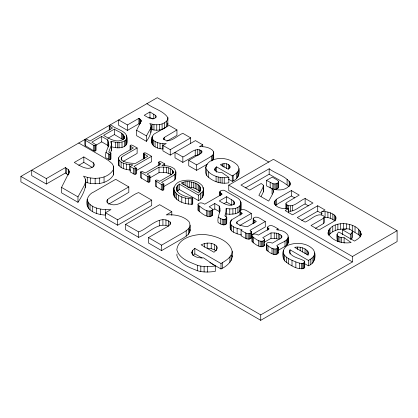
<?xml version="1.0" encoding="UTF-8"?>
<svg xmlns="http://www.w3.org/2000/svg" width="418" height="418" viewBox="0 0 418 418"><rect width="100%" height="100%" fill="white"/><g stroke="black" fill="none" stroke-linecap="round" stroke-linejoin="round"><path stroke-width="0.63" d="M278.033 230.078L278.033 228.871C275.19 227.376 271.036 223.64 267.87 226.593L267.656 227.298L268.042 228.066L269.114 228.871L258.282 235.125C256.474 233.855 253.71 233.411 252.044 235.13L251.845 241.27C254.761 244.075 260.618 249.013 264.631 245.523L264.636 244.598M278.033 228.871L276.533 229.733C280.865 230.025 286.011 231.457 288.122 235.611C288.937 241.672 279.908 242.586 276.706 245.763L278.174 247.325L277.965 253.46C274.218 256.448 268.941 252.357 266.329 249.635L266.532 243.495C268.011 241.917 270.524 242.158 272.249 243.187L280.666 238.328L281.732 237.487L282.014 236.645C279.924 232.857 274.825 232.821 271.031 232.915L262.739 237.696L264.636 239.169L264.631 240.094C260.618 243.584 254.761 238.647 251.845 235.841M85.413 182.159C94.891 185.299 108.084 184.213 113.56 174.839L113.67 166.427L112.102 163.621L108.612 160.606L102.959 157.006L78.741 143.024M113.56 174.839L113.67 166.427M146.906 103.612C153.416 108.675 163.124 110.566 167.864 117.651L167.796 119.438C164.237 125.421 155.726 125.755 149.79 123.477L151.018 125.384C152.074 131.294 149.837 136.613 146.441 141.352L136.592 135.667L136.592 130.238L141.096 121.288L141.148 120.4L139.669 118.79L138.896 118.346L127.448 124.956L118.691 119.898L118.691 125.332L127.448 130.385L138.896 123.775L139.669 124.219L139.669 118.79M150.908 129.261C156.598 131.147 164.509 130.494 167.796 124.867L167.864 123.08M261.125 196.444L263.366 191.878L263.424 190.989L263.424 185.561L262.906 184.699L261.172 183.502L249.718 190.117L240.961 185.059L269.176 168.773C275.687 173.836 285.395 175.727 290.134 182.812L290.066 184.599C286.508 190.582 277.996 190.916 272.061 188.638L272.061 194.067M179.27 184.056C169.943 192.003 186.24 197.515 192.4 197.714L192.745 198.236L192.745 203.671L192.353 204.209C185.77 204.392 177.577 202.087 174.092 196.011C171.923 188.549 174.928 182.034 182.797 180.696C189.506 179.364 197.479 180.357 202.27 185.67C204.789 190.556 204.25 198.195 198.513 200.598L179.27 189.49L179.27 184.056L198.513 195.169L198.513 200.598M110.571 153.15C111.878 149.383 111.627 145.161 111.057 141.274C115.953 142.616 122.772 143.703 126.408 139.22C129.105 131.111 115.697 129.502 111.846 125.478L110.618 125.071L109.641 125.296L109.25 125.865L109.25 130.087M111.371 150.522L111.454 143.217M226.195 208.462L226.044 212.041L224.868 215.834L226.76 217.329L226.687 223.646C224.278 226.373 220.485 224.074 218.123 222.517C216.754 216.9 221.571 211.545 219.21 206.084L214.795 203.535L209.183 206.774L212.015 208.592L212.469 209.387L212.266 215.526C207.485 218.813 201.351 213.096 197.892 210.123L198.095 203.984C199.893 202.093 202.824 202.902 204.726 204.203L222.172 194.13L220.249 192.839L219.8 192.045L220.735 190.712L223.04 190.174L224.424 190.436L238.108 198.351L239.634 199.736L241.008 202.558L240.914 209.355L240.366 210.609L237.92 212.772L235.621 213.744L229.764 214.309L226.195 213.891L226.195 208.462C231.238 209.455 240.418 209.266 241.008 202.558M226.07 216.874L226.195 213.891M68.291 169.567L68.291 175.001L65.396 173.015L46.309 184.03L31.716 175.607L31.716 170.178L46.309 178.601L65.396 167.581L68.291 169.567L69.148 171.009L69.064 172.488L61.55 187.4L61.55 192.834L77.973 202.312C82.539 195.274 86.829 187.964 85.596 179.322L83.548 176.135C93.439 179.939 107.625 179.379 113.56 169.405M85.444 187.52L85.596 179.322M150.929 132.48L151.018 125.384M272.061 188.638L273.288 190.545L273.2 192.207L272.667 193.926L268.717 201.084L258.862 195.394L262.823 187.729L263.424 185.561M111.679 146.843C115.786 148.003 120.394 148.515 124.345 146.535C128.08 144.743 126.826 140.061 126.978 136.796M226.687 223.646L226.76 217.329M234.602 202.552L234.493 203.78C230.041 207.553 223.442 203.352 219.257 200.959L226.629 196.706L233.751 201.126L234.602 202.552L234.602 204.36M314.754 252.885C314.555 256.568 311.358 258.878 308.338 260.383L290.045 249.818L289.439 251.281L289.705 252.864C293.06 257.869 299.837 258.099 304.544 261.109L304.492 267.881C298.18 270.948 289.538 264.683 284.59 260.848C281.027 255.356 282.657 246.259 289.805 244.629C297.7 242.074 307.732 243.26 313.437 249.734C316.807 255.226 314.858 263.674 308.338 265.811L304.456 263.57M173.763 194.213L174.013 186.998M124.245 136.791L123.916 138.624C118.174 144.053 109.056 138.745 103.596 135.359L114.386 129.125C117.63 131.764 125.102 132.955 124.245 138.604M163.736 186.564L173.47 180.947L174.834 179.865L175.649 178.507C175.435 174.687 177.289 169.551 172.592 167.665C169.358 165.789 165.538 165.575 161.891 165.559L164.744 163.913L164.744 165.721M175.649 178.507L175.91 171.678M203.085 196.068L203.404 188.946M177.033 253.956L176.798 255.199C179.186 264.233 189.777 267.525 197.521 270.775C203.3 272.52 209.387 272.128 215.291 271.407L215.291 265.979L203.618 257.864C199.611 258.12 195.143 257.545 192.364 254.322L191.846 252.106L192.688 250.351L194.83 248.423L221.002 263.533C225.663 260.613 231.687 257.572 232.189 251.38C229.571 239.78 213.217 234.984 202.767 234.409C192.897 234.597 178.22 238.145 176.798 249.771C179.186 258.799 189.777 262.091 197.521 265.346C203.3 267.092 209.387 266.7 215.291 265.979M238.976 168.621C238.673 172.336 235.057 174.16 232.262 175.915L216.555 166.85L215.27 168.005L214.768 169.06L215.082 170.387L216.404 171.537L219.173 172.472L221.833 172.514L228.834 177.384L228.834 182.812C220.688 184.422 211.869 181.323 206.387 175.173C203.279 167.095 207.469 160.7 215.599 159.086C223.353 157.173 231.896 159.676 237.56 165.256C241.17 170.826 238.971 179.238 232.262 181.344L228.338 179.076M328.01 234.023C328.689 218.807 360.138 221.368 361.246 234.989M130.641 170.121C126.34 169.656 121.215 168.783 118.555 165.032C118.331 161.651 117.322 156.823 121.152 155.021L133.337 147.988L130.797 146.519L130.102 145.804L130.505 145.234L131.471 145.015L132.71 145.417L137.135 147.972L137.135 153.406L123.044 161.541M241.479 235.01L237.137 233.819L233.396 232.162L231.577 230.846L230.511 229.43L230.172 227.962L230.172 222.533L230.522 221.054L231.342 220.004L242.377 213.431L240.397 212.109L239.942 211.309L240.146 210.599C243.694 207.412 248.135 211.983 251.296 213.431L251.296 218.865L239.686 225.568M230.172 227.962L230.522 226.488M277.813 250.554L284.998 246.406L287.412 244.483L288.305 242.388L288.305 236.959M87.143 199.344C88.632 207.077 98.658 209.099 105.331 209.669L105.331 215.098C98.779 214.643 90.837 212.72 87.409 206.555C85.585 200.504 88.026 194.245 94.008 191.846L115.692 179.322L128.812 186.898L128.812 192.327L108.612 204.198M151.948 137.402C152.842 142.042 158.856 143.254 162.858 143.593L162.858 149.022C158.929 148.751 154.164 147.601 152.105 143.902C151.248 139.727 151.447 134.633 156.066 132.903L169.076 125.39L176.95 129.935L176.95 135.364L166.834 141.206M151.948 142.831L152.241 136.305M209.862 262.53L221.002 268.962C227.935 265.838 234.101 259.63 232.189 251.38M274.218 203.77C273.78 201.053 276.282 199.25 278.336 198.059L291.346 190.551L299.22 195.096L286.513 202.636L285.959 203.571L285.959 209M361.246 233.782C360.943 237.497 357.327 239.321 354.532 241.076L338.831 232.006C335.806 233.887 337.033 238.061 337.352 240.977L338.235 241.745M109.25 125.865L112.499 128.039L89.969 141.044L87.43 139.575L86.207 139.168L85.225 139.393L84.844 139.952L84.844 145.38L93.454 150.663L94.714 151.081L95.68 150.861L96.072 150.297L96.072 144.863L91.861 142.13L101.705 136.446L107.708 139.915C111.355 145.95 103.92 151.504 105.822 157.805L109.573 159.66L110.54 159.441L110.937 158.877L110.937 153.443L108.79 151.906L111.371 145.093M168.559 220.772L168.559 226.201C157.508 221.686 148.066 233.887 138.63 237.33L125.572 229.796L125.572 224.361L138.63 231.901C147.8 229.08 159.723 213.885 170.131 222.068L170.56 223.468L169.651 225.02L167.21 226.77L148.479 237.586L148.479 243.015L161.594 250.591L183.246 238.093L186.203 236.165L188.34 234.268L189.652 232.403C189.098 228.176 191.805 222.851 187.243 219.978C181.307 215.39 173.543 214.35 166.249 214.92L171.798 211.717L171.798 215.333M189.652 232.403L190.143 230.574L190.143 225.14M212.929 160.151L213.452 159.41C212.647 156.259 215.218 152.068 212.01 149.78C208.446 147.026 203.785 146.404 199.407 146.744L202.74 144.821L202.74 146.634M213.452 159.41L213.75 152.878M272.87 183.659L273.968 183.936L273.968 189.364L276.35 189.192L278.346 187.943L278.587 181.626L277.892 180.592L276.068 179.327L272.238 177.117L266.501 180.424L266.501 185.858L272.87 189.088L272.87 183.659L266.501 180.424M278.346 187.943L278.587 181.626M212.266 215.526L212.469 209.387M253.083 223.724L253.282 218.186C257.174 214.831 261.835 220.108 265.289 221.509L265.289 226.937L251.631 234.822M164.744 163.913L161.259 161.902L160.026 161.5L159.059 161.719L158.652 162.288L160.946 163.924L145.276 172.974L141.916 171.333L140.939 171.558L140.558 172.117L140.558 177.546L147.413 181.814L148.651 182.217L149.618 181.997L150.01 181.433L150.01 176.004L147.167 174.066L159.012 167.221C163.684 167.048 171.129 166.448 173.188 171.814L172.749 173.334L171.265 174.609L159.686 181.292L156.865 179.965L155.888 180.189L155.506 180.748L155.506 186.177L161.285 189.824L162.518 190.227L163.485 190.007L163.882 189.443L163.882 184.014L161.578 182.384L173.47 175.518L174.834 174.431L175.649 173.078M277.965 253.46L278.174 247.325M230.172 222.533C231.248 227.706 237.941 228.364 242.095 229.748L241.076 230.339L241.076 235.768C243.919 237.262 248.073 240.998 251.239 238.046L251.453 231.906L249.995 230.339L265.289 221.509M251.239 238.046L251.453 231.906M85.444 182.091L84.561 184.949L77.973 196.883L77.973 202.312M150.929 127.046L150.396 128.765L146.441 135.923L146.441 141.352M121.178 159.744L121.654 157.252L123.044 156.113L137.135 147.972M304.492 267.881L304.748 261.772M230.078 166.563L229.576 167.78L228.045 169.149L220.328 164.692C223.249 163.25 227.209 163.051 229.665 165.476L230.078 167.77M350.702 239.394L351.846 238.37L351.846 232.941L352.348 231.724L351.935 230.637C349.485 228.212 345.524 228.411 342.598 229.853L342.598 234.676M351.846 238.37L352.348 237.152L352.348 231.724M251.296 213.431L238.03 221.096L236.975 221.901L236.635 222.689L237.006 223.478C239.875 225.809 243.767 226.133 247.273 226.76L256.37 221.509L253.533 219.696L253.083 218.896M198.513 195.169L202.166 192.238L203.085 190.634M321.682 211.905C327.754 210.092 343.162 216.707 331.882 222.548L318.887 230.052L311.018 225.506L322.257 219.016L323.72 217.966L324.269 217.036L324.013 216.195C317.67 211.466 310.699 220.161 305.109 222.094L297.276 217.574L317.717 205.771L325.011 209.982L321.682 211.905L321.682 214.92M315.512 228.343L323.72 223.395L324.269 222.465L324.269 217.036M128.812 186.898L110.08 197.714L107.635 199.47L106.71 201.032L107.128 202.437C117.542 210.609 129.491 195.415 138.661 192.583L151.718 200.123L151.718 205.551L117.651 225.218L105.461 218.18L105.461 212.752L110.979 209.57L105.331 209.669M163.689 139.617L163.689 138.41L164.243 137.475L176.95 129.935M95.68 150.861L95.68 145.427L96.072 144.863M110.54 159.441L110.54 154.007L110.937 153.443M118.409 158.762C120.483 164.107 128.044 164.379 132.976 164.859L130.212 166.458L130.212 171.887L133.697 173.898L134.936 174.301L135.902 174.081L135.902 168.653L136.294 168.088L133.99 166.458L151.572 156.306L151.572 161.735L136.19 170.617M135.902 174.081L136.294 173.517L136.294 168.088M149.618 181.997L149.618 176.568L150.01 176.004M163.485 190.007L163.485 184.578L163.882 184.014M207.349 164.128L196.617 170.319L188.748 165.779L188.748 160.345L196.617 164.891L209.611 157.393L212.663 155.099L213.452 153.981M148.479 237.586L161.594 245.162L183.246 232.659L186.203 230.731L188.34 228.834L189.652 226.974M143.996 153.025L143.996 158.453L143.588 159.023L143.588 153.594L143.996 153.025L144.962 152.8L146.201 153.202L151.572 156.306M177.284 191.559L179.27 189.49M192.353 204.209L192.353 198.775L192.745 198.236M345.973 229.21C339.923 228.515 333.162 230.125 329.065 234.864L329.065 229.435M218.123 217.088C220.485 218.645 224.278 220.944 226.687 218.217M193.116 255.398L194.83 253.851L194.83 248.423M350.321 239.133L350.321 234.305L351.846 232.941M275.723 205.4L278.336 203.493L291.346 195.979L294.721 197.928M197.892 204.689C201.351 207.662 207.485 213.379 212.266 210.097M241.076 230.339C243.919 231.833 248.073 235.569 251.239 232.617M266.329 244.206C268.941 246.928 274.218 251.014 277.965 248.031M273.968 183.936L276.35 183.763L278.346 182.514M283.117 251.944C284.235 257.859 291.106 259.782 295.86 261.955C298.504 262.666 302.068 264.74 304.492 262.452M228.75 185.106L352.426 256.511L352.426 261.94L228.75 190.54L228.75 185.106L273.424 159.315L397.1 230.72L397.1 241.578L260.727 320.313L20.9 181.851L20.9 176.422L157.272 97.687L268.915 162.142M149.963 111.956L144.231 115.269C147.528 117.181 152.533 120.802 156.076 117.353L156.316 116.465L155.616 115.431L149.963 111.956L149.963 117.385L152.701 118.963M95.691 145.354L101.705 141.88L107.708 145.344L108.403 146.979M107.912 138.295L114.386 134.559L122.537 139.387L122.537 133.953M148.923 117.986L149.963 117.385M83.84 156.933L74.284 162.456C79.781 165.648 88.12 171.683 94.024 165.936L94.426 164.452L93.266 162.727L83.84 156.933L83.84 162.367L92.253 167.456M78.783 165.288L83.84 162.367M202.74 144.821L195.446 140.61L170.251 155.099L162.936 150.877L162.936 145.448L166.249 143.536L162.858 143.593M162.936 145.448L170.251 149.67L190.692 137.867L190.692 143.296M198.628 155.057L195.237 155.465L182.838 162.367L175.006 157.842L175.006 152.413L182.838 156.938C188.429 155 195.399 146.305 201.742 151.034L201.999 151.875L201.45 152.805L199.987 153.855L188.748 160.345M149.984 177.864L159.012 172.655C163.219 172.587 168.13 171.97 171.589 174.923M105.461 212.752L117.651 219.79L151.718 200.123M125.572 224.361L159.639 204.695L171.798 211.717M245.476 187.886L269.176 174.201L283.707 182.588L289.193 186.559L289.193 181.125M211.989 210.588L214.795 208.963L219.21 211.513L219.633 212.736M223.996 203.655L226.629 202.134L231.744 205.086L231.744 199.652M288.519 212.919L288.519 208.697L285.207 210.604L292.522 214.826L312.962 203.028L305.13 198.503C299.539 200.447 292.553 209.136 286.21 204.418L285.959 203.571M308.484 205.875L305.13 203.937C299.711 206.147 294.977 211.811 288.697 211.205L288.697 205.776M301.697 220.453L317.717 211.2L322.205 213.791M264.401 242.168L271.031 238.344L274.26 238.359L278.221 239.049L278.221 233.62M352.426 256.511L397.1 230.72M20.9 176.422L260.727 314.885L352.426 261.94M204.324 243.595L201.115 244.828L213.979 252.253L216.524 249.974L217.36 247.947L216.676 246.134C213.493 242.926 208.514 242.497 204.324 243.595L204.324 247.216M183.115 182.332L181.203 182.969L198.513 192.964C206.471 184.39 189.072 179.756 183.115 182.332L183.115 184.746M84.844 139.952L93.454 145.234L94.714 145.652L95.68 145.427M105.822 152.371L108.34 153.829L109.573 154.232L110.54 154.007M130.212 166.458L133.697 168.47L134.936 168.872L135.902 168.653M140.558 172.117L147.413 176.386L148.651 176.788L149.618 176.568M155.506 180.748L161.285 184.395L162.518 184.798L163.485 184.578M173.763 188.784C175.44 196.465 185.555 198.853 192.353 198.775M297.501 247.043L294.633 247.32L307.857 254.954L308.353 253.308L308.045 251.756C305.798 248.344 301.404 247.085 297.501 247.043L297.501 249.457M205.74 167.655C209.115 175.842 220.589 178.867 228.834 177.384M288.519 208.697C283.566 208.979 275.681 208.305 274.218 202.563M323.945 217.297C327.864 217.193 332.075 218.243 334.943 221.033M187.682 187.149C192.139 187.123 197.28 188.33 199.987 192.155M337.039 234.216L337.352 235.548L338.674 236.698L341.443 237.628L344.103 237.675L351.11 242.539C342.859 244.028 331.39 240.998 328.01 232.816M215.662 250.748L214.653 249.922L211.236 248.663L207.208 248.48L207.208 243.051M360.635 236.98L358.628 234.67L352.29 230.846L352.29 225.417M190.692 137.867L182.859 133.347C177.269 135.286 170.283 143.98 163.94 139.257L163.689 138.41M342.598 229.853L350.321 234.305M136.592 130.238L146.441 135.923M143.588 153.594L147.773 156.322L135.589 163.354C130.813 163.313 125.363 163.135 121.596 159.817L121.178 158.537M194.83 253.851L202.066 258.031M61.55 187.4L77.973 196.883M192.4 203.143L192.745 203.671M278.174 252.754L277.782 251.991L277.782 246.563M304.748 267.206L304.544 261.109M231.849 255.57L232.189 256.809M314.535 257.363L314.754 258.314M213.75 158.312L213.588 151.807M189.965 229.383L190.143 230.574M288.18 241.489L288.305 242.388M360.635 231.551L360.635 236.379M359.83 230.417L359.83 235.846M358.628 229.242L358.628 234.67M355.034 226.786L355.034 232.215M349.469 224.429L349.469 229.252M346.569 223.823L346.569 228.651M344.103 237.675L344.103 243.104M343.591 223.599L343.591 229.033M341.443 237.628L341.443 242.456M340.654 223.745L340.654 229.179M339.944 237.262L339.944 242.09M338.674 236.698L338.674 241.52M337.869 224.247L337.869 229.675M337.352 235.548L337.352 240.977M335.858 216.968L335.858 219.382M335.278 215.939L335.278 220.761M335.241 225.098L335.241 230.532M334.28 214.941L334.28 220.37M332.864 213.985L332.864 219.413M332.765 226.305L332.765 231.739M330.419 212.825L330.419 218.259M330.001 228.348L330.001 233.777M328.433 230.574L328.433 235.402M327.905 212.135L327.905 217.564M325.073 211.848L325.073 217.276M323.72 217.966L323.72 223.395M317.717 205.771L317.717 211.2M314.388 254.75L314.388 260.179M313.364 256.673L313.364 262.107M312.1 258.005L312.1 263.439M310.229 259.285L310.229 264.719M308.338 260.383L308.338 265.811M308.045 251.756L308.045 255.377M306.943 250.304L306.943 254.525M305.13 198.503L305.13 203.937M305.051 248.94L305.051 253.768M303.771 263.042L303.771 268.471M302.799 263.413L302.799 268.842M302.705 247.858L302.705 252.08M301.639 263.523L301.639 268.952M300.192 247.226L300.192 250.842M299.356 263.11L299.356 268.539M295.86 261.955L295.86 267.389M292.704 205.416L292.704 210.85M292.01 260.362L292.01 265.796M291.346 190.551L291.346 195.979M290.531 205.902L290.531 211.33M290.134 182.812L290.134 185.226M290.045 249.818L290.045 254.039M288.65 258.632L288.65 264.066M288.049 238.03L288.049 243.459M287.412 239.054L287.412 244.483M287.098 179.317L287.098 184.746M287.15 205.196L287.15 208.812M286.393 240.036L286.393 245.465M286.299 257.06L286.299 262.488M286.21 204.418L286.21 208.639M284.998 240.977L284.998 246.406M284.59 255.419L284.59 260.848M283.529 253.716L283.529 259.144M283.31 250.215L283.31 251.422M281.392 235.527L281.392 237.941M279.82 234.367L279.82 239.195M277.353 183.34L277.353 188.769M277.228 248.647L277.228 254.081M276.57 199.214L276.57 204.642M276.512 233.15L276.512 238.584M276.35 183.763L276.35 189.192M276.167 249.065L276.167 254.494M275.295 200.347L275.295 205.175M275.169 183.967L275.169 189.396M274.945 249.175L274.945 254.609M274.511 201.46L274.511 204.48M274.26 232.93L274.26 238.359M273.565 248.919L273.565 254.348M273.288 190.545L273.288 192.358M272.029 248.208L272.029 253.642M271.031 232.915L271.031 238.344M270.18 182.551L270.18 187.98M269.176 168.773L269.176 174.201M268.042 228.066L268.042 229.879M268.006 245.888L268.006 251.317M267.656 227.298L267.656 230.313M266.783 245L266.783 250.429M264.636 239.169L264.631 245.523M263.784 240.888L263.784 246.317M263.366 186.444L263.366 191.878M262.723 241.301L262.723 246.735M261.501 241.416L261.501 246.845M260.727 314.885L260.727 320.313M260.121 241.155L260.121 246.583M258.585 240.449L258.585 245.878M254.755 220.579L254.755 222.993M253.533 219.696L253.533 223.311M253.517 237.523L253.517 242.952M253.282 218.186L253.282 219.393M252.294 236.635L252.294 242.069M251.066 231.138L251.066 232.345M250.518 233.228L250.518 238.657M249.457 233.641L249.457 239.07M248.229 233.756L248.229 239.185M246.85 233.495L246.85 238.924M245.319 232.789L245.319 238.218M241.62 212.992L241.62 214.199M240.914 203.927L240.914 209.355M240.601 201.136L240.601 202.343M240.366 205.181L240.366 210.609M240.397 212.109L240.397 215.124M239.942 211.309L239.942 214.93M239.368 206.32L239.368 211.748M238.38 170.847L238.38 176.276M237.92 207.344L237.92 212.772M237.607 171.965L237.607 177.394M237.137 228.39L237.137 233.819M236.975 221.901L236.975 223.714M236.478 173.099L236.478 178.528M235.621 208.316L235.621 213.744M233.751 201.126L233.751 204.747M233.396 226.734L233.396 232.162M233.15 175.403L233.15 180.832M232.904 208.828L232.904 214.262M232.262 175.915L232.262 181.344M231.577 225.417L231.577 230.846M231.342 220.004L231.342 221.206M231.201 255.09L231.201 260.519M230.522 221.054L230.511 229.43M229.91 256.95L229.91 262.384M229.764 208.88L229.764 214.309M229.665 165.476L229.665 168.491M228.453 164.493L228.453 169.316M226.629 196.706L226.629 202.134M226.399 163.736L226.399 168.564M225.845 218.985L225.845 224.414M224.79 219.398L224.79 224.832M224.241 177.781L224.241 183.209M223.985 163.626L223.985 167.247M223.573 219.518L223.573 224.947M222.48 262.682L222.48 268.11M222.256 163.955L222.256 166.364M222.13 177.713L222.13 183.141M222.198 219.262L222.198 224.691M221.472 193.727L221.472 194.934M221.002 263.533L221.002 268.962M220.667 218.557L220.667 223.985M220.249 192.839L220.249 195.253M220.145 177.467L220.145 182.896M219.999 191.334L219.999 195.556M219.873 210.353L219.873 211.56M219.8 192.045L219.8 195.666M219.847 207.913L219.847 211.534M219.21 206.084L219.21 211.513M218.175 177.002L218.175 182.431M216.676 246.134L216.676 250.361M216.555 166.85L216.555 172.279M216.096 176.286L216.096 181.715M215.27 168.005L215.27 171.025M214.768 169.06L214.768 170.267M214.795 203.535L214.795 208.963M214.653 244.493L214.653 249.922M212.663 155.099L212.663 160.528M211.534 210.719L211.534 216.148M211.383 156.233L211.383 161.061M211.236 243.234L211.236 248.663M210.473 211.132L210.473 216.566M209.251 211.247L209.251 216.676M208.289 171.835L208.289 177.263M207.866 210.986L207.866 216.414M207.631 266.642L207.631 272.071M206.387 169.739L206.387 175.173M206.335 210.28L206.335 215.709M206.163 165.413L206.163 167.226M204.115 266.527L204.115 271.956M203.127 187.259L203.127 188.466M202.166 192.238L202.166 197.667M201.742 151.034L201.742 152.842M200.797 150.255L200.797 153.876M200.812 266.114L200.812 271.548M200.64 188.319L200.64 190.133M200.64 193.748L200.64 199.177M200.238 187.102L200.238 191.329M199.569 206.372L199.569 211.806M199.485 185.963L199.485 191.392M199.234 149.67L199.234 154.493M198.367 184.892L198.367 190.326M198.346 205.489L198.346 210.918M197.521 265.346L197.521 270.775M197.406 149.545L197.406 154.979M196.894 183.904L196.894 189.333M196.617 164.891L196.617 170.319M195.237 150.031L195.237 155.465M195.18 183.053L195.18 188.481M193.335 182.405L193.335 187.839M192.688 250.351L192.688 255.179M191.846 252.106L191.846 253.313M191.371 181.966L191.371 187.4M191.251 198.999L191.251 204.428M189.276 181.736L189.276 187.165M188.664 198.759L188.664 204.193M188.34 228.834L188.34 234.268M187.149 181.715L187.149 186.543M186.203 230.731L186.203 236.165M185.315 197.996L185.315 203.43M185.096 181.914L185.096 185.535M182.838 156.938L182.838 162.367M181.793 196.81L181.793 202.239M178.685 195.3L178.685 200.729M177.906 185.284L177.906 190.712M176.976 186.553L176.976 191.381M176.485 187.87L176.485 189.683M176.558 193.842L176.558 199.271M175.027 192.27L175.027 197.698M174.834 174.431L174.834 179.865M174.092 190.582L174.092 196.011M173.188 171.814L173.188 173.021M173 171.004L173 173.418M172.514 170.225L172.514 173.846M170.659 168.757L170.659 174.186M170.251 149.67L170.251 155.099M170.131 222.068L170.131 224.476M168.726 167.858L168.726 173.287M167.864 117.651L167.796 124.867M166.698 121.21L166.698 126.638M166.667 167.32L166.667 172.749M165.956 219.79L165.956 225.218M164.535 122.835L164.535 128.263M164.243 137.475L164.243 139.889M163.694 167.116L163.694 172.545M162.91 219.586L162.91 225.015M162.518 184.798L162.518 190.227M162.095 123.953L162.095 129.381M161.594 245.162L161.594 250.591M161.285 184.395L161.285 189.824M160.042 143.306L160.042 148.735M159.483 124.595L159.483 130.024M159.352 163.004L159.352 165.418M159.295 220.396L159.295 225.824M159.012 167.221L159.012 172.655M158.652 162.288L158.652 165.309M157.534 142.611L157.534 148.04M156.75 124.799L156.75 130.228M156.227 181.475L156.227 186.903M155.616 115.431L155.616 117.845M155.083 141.446L155.083 146.875M153.965 124.601L153.965 130.029M153.793 114.166L153.793 118.994M153.678 140.495L153.678 145.924M152.685 139.502L152.685 144.931M152.105 138.473L152.105 143.902M152.027 124.193L152.027 129.622M148.651 176.788L148.651 182.217M147.413 176.386L147.413 181.814M144.288 154.31L144.288 158.532M141.253 172.833L141.253 178.261M141.148 120.4L141.148 121.607M140.636 119.538L140.636 123.759M138.896 118.346L138.896 123.775M138.63 231.901L138.63 237.33M134.936 168.872L134.936 174.301M133.697 168.47L133.697 173.898M130.797 146.519L130.797 150.14M130.102 145.804L130.102 150.031M129.47 164.608L129.47 170.037M127.448 124.956L127.448 130.385M126.879 138.076L126.879 143.505M126.675 135.495L126.675 136.702M126.408 139.22L126.408 144.649M126.325 164.055L126.325 169.483M125.562 140.229L125.562 145.657M124.345 141.106L124.345 146.535M123.989 135.782L123.989 138.797M123.535 163.208L123.535 168.637M123.42 134.836L123.42 139.664M122.009 142.026L122.009 147.455M121.654 157.252L121.654 160.266M121.335 133.138L121.335 138.567M121.11 162.059L121.11 167.487M119.041 142.444L119.041 147.873M119.052 160.434L119.052 165.862M118.623 157.696L118.623 158.903M118.555 159.603L118.555 165.032M117.651 219.79L117.651 225.218M117.312 142.434L117.312 147.862M115.405 142.235L115.405 147.669M114.386 129.125L114.386 134.559M111.057 141.274L111.057 143.087M109.955 126.57L109.955 129.585M109.573 154.232L109.573 159.66M108.8 144.382L108.8 145.589M108.633 142.094L108.633 145.715M108.34 153.829L108.34 159.258M107.708 139.915L107.708 145.344M107.635 199.47L107.635 203.091M104.061 176.929L104.061 182.358M101.705 136.446L101.705 141.88M100.633 209.188L100.633 214.617M99.703 178L99.703 183.429M96.459 208.028L96.459 213.457M95.152 178.34L95.152 183.768M94.714 145.652L94.714 151.081M93.454 145.234L93.454 150.663M93.266 162.727L93.266 166.949M92.373 206.084L92.373 211.513M90.507 178.005L90.507 183.439M90.027 204.496L90.027 209.925M88.37 202.845L88.37 208.274M87.409 201.126L87.409 206.555M87.278 177.326L87.278 182.755M85.544 140.667L85.544 146.096M69.148 171.009L69.148 173.423M66.681 168.323L66.681 173.752M65.396 167.581L65.396 173.015M46.309 178.601L46.309 184.03"/></g></svg>
